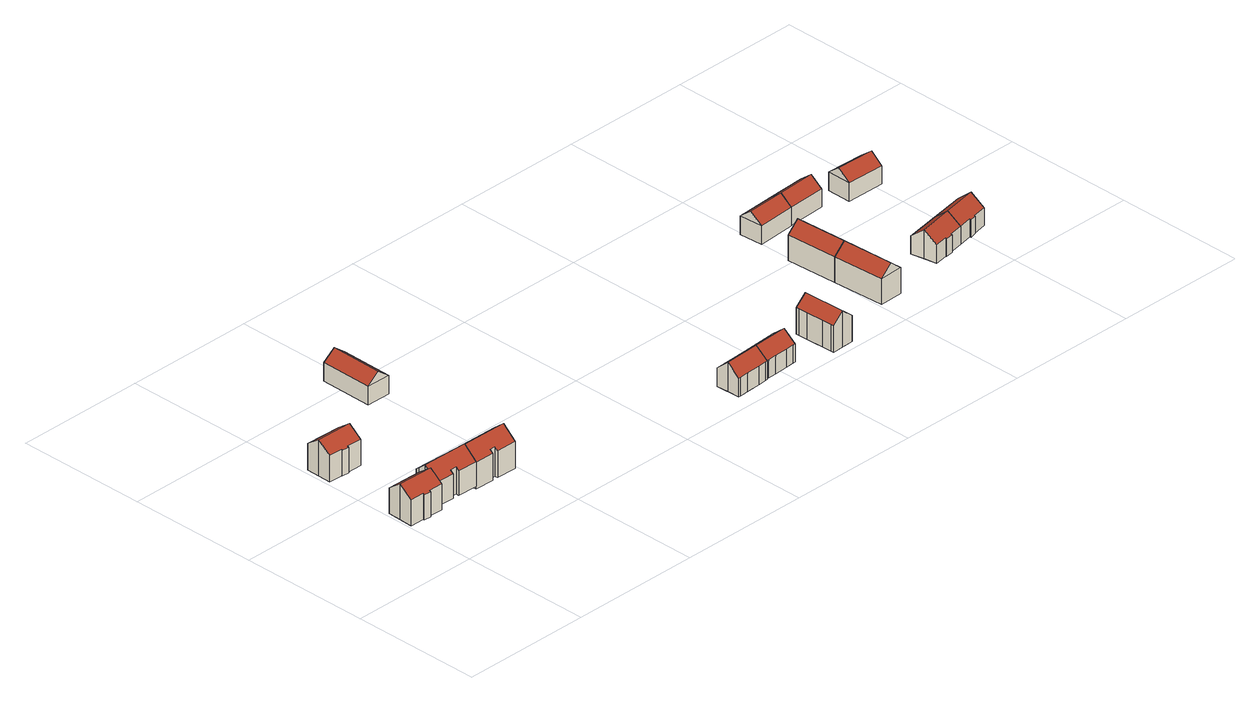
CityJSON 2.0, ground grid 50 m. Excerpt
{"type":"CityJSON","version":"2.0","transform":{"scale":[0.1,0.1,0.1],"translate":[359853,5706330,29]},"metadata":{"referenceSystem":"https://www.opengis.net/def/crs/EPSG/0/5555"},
"CityObjects":{
"building1":{"type":"Building","attributes":{"function":"31001_1010","yearOfConstruction":1959,"roofType":"3100","measuredHeight":13.57,"storeysAboveGround":3},"address":[{"countryName":"Germany","locality_type":"Town","localityName":"Essen","thoroughfare_type":"Street","thoroughfareNumber":"33","thoroughfareName":"An der Bergbrücke"}],"geometry":[{"type":"MultiSurface","lod":"2","boundaries":[[[0,1,2,3]],[[1,4,5,2]],[[4,6,7,5]],[[6,8,9,7]],[[8,10,11,9]],[[10,12,13,11]],[[12,14,15,13]],[[14,16,17,15]],[[16,18,19,17]],[[18,20,21,19]],[[20,0,3,21]],[[6,4,1,0,20,18,16,12]],[[12,10,8,6]],[[3,2,5,9,11,15,17,19,21]]],"semantics":{"surfaces":[{"type":"WallSurface"},{"type":"RoofSurface"},{"type":"GroundSurface"}],"values":[0,0,0,0,0,0,0,0,0,0,0,1,1,2]}}]},
"building2":{"type":"Building","attributes":{"function":"31001_1010","yearOfConstruction":1959,"roofType":"3100","measuredHeight":13.71,"storeysAboveGround":3},"address":[{"countryName":"Germany","locality_type":"Town","localityName":"Essen","thoroughfare_type":"Street","thoroughfareNumber":"39","thoroughfareName":"An der Bergbrücke"}],"geometry":[{"type":"MultiSurface","lod":"2","boundaries":[[[22,23,24,25]],[[23,26,27,24]],[[26,28,29,27]],[[28,30,31,29]],[[30,32,33,31]],[[32,34,35,33]],[[34,36,37,35]],[[36,38,39,37]],[[38,40,41,39]],[[40,42,43,41]],[[42,22,25,43]],[[34,32,30,28,26,23,22,40]],[[40,38,36,34]],[[25,24,27,29,31,33,37,39,43]]],"semantics":{"surfaces":[{"type":"WallSurface"},{"type":"RoofSurface"},{"type":"GroundSurface"}],"values":[0,0,0,0,0,0,0,0,0,0,0,1,1,2]}}]},
"building3":{"type":"Building","attributes":{"function":"31001_1010","yearOfConstruction":1959,"roofType":"3100","measuredHeight":13.58,"storeysAboveGround":3},"address":[{"countryName":"Germany","locality_type":"Town","localityName":"Essen","thoroughfare_type":"Street","thoroughfareNumber":"31","thoroughfareName":"An der Bergbrücke"}],"geometry":[{"type":"MultiSurface","lod":"2","boundaries":[[[44,45,46,47]],[[45,48,49,46]],[[48,50,51,49]],[[50,52,15,51]],[[52,53,54,15]],[[53,55,11,54]],[[55,56,57,11]],[[56,58,59,57]],[[58,60,61,59]],[[60,62,63,61]],[[62,44,47,63]],[[53,52,50,48,45,44,62,60]],[[60,58,56,53]],[[47,46,49,51,15,11,57,59,63]]],"semantics":{"surfaces":[{"type":"WallSurface"},{"type":"RoofSurface"},{"type":"GroundSurface"}],"values":[0,0,0,0,0,0,0,0,0,0,0,1,1,2]}}]},
"building4":{"type":"Building","attributes":{"function":"31001_1010","yearOfConstruction":1959,"roofType":"3100","measuredHeight":14.53,"storeysAboveGround":3},"address":[{"countryName":"Germany","locality_type":"Town","localityName":"Essen","thoroughfare_type":"Street","thoroughfareNumber":"29","thoroughfareName":"An der Bergbrücke"}],"geometry":[{"type":"MultiSurface","lod":"2","boundaries":[[[64,65,66,67]],[[65,68,69,66]],[[68,70,71,69]],[[70,72,73,71]],[[72,74,75,73]],[[74,76,77,75]],[[76,78,79,77]],[[78,80,81,79]],[[80,82,83,81]],[[82,64,67,83]],[[74,72,70,68,65,64,82,80]],[[80,78,76,74]],[[67,66,69,71,73,77,79,83]]],"semantics":{"surfaces":[{"type":"WallSurface"},{"type":"RoofSurface"},{"type":"GroundSurface"}],"values":[0,0,0,0,0,0,0,0,0,0,1,1,2]}}]},
"building5":{"type":"Building","attributes":{"function":"31001_1010","yearOfConstruction":1959,"roofType":"3100","measuredHeight":10.66,"storeysAboveGround":2},"address":[{"countryName":"Germany","locality_type":"Town","localityName":"Essen","thoroughfare_type":"Street","thoroughfareNumber":"41","thoroughfareName":"An der Bergbrücke"}],"geometry":[{"type":"Solid","lod":"2","boundaries":[[[[84,85,86,87]],[[85,88,89,86]],[[88,90,91,89]],[[90,84,87,91]],[[88,85,92]],[[84,90,93]],[[85,84,93,92]],[[90,88,92,93]],[[87,86,89,91]]]],"semantics":{"surfaces":[{"type":"WallSurface"},{"type":"RoofSurface"},{"type":"GroundSurface"}],"values":[[0,0,0,0,0,0,1,1,2]]}}]},
"building6":{"type":"Building","attributes":{"function":"31001_1010","yearOfConstruction":1961,"roofType":"3100","measuredHeight":11.03,"storeysAboveGround":3},"address":[{"countryName":"Germany","locality_type":"Town","localityName":"Essen","thoroughfare_type":"Street","thoroughfareNumber":"11","thoroughfareName":"Beckstr."}],"geometry":[{"type":"MultiSurface","lod":"2","boundaries":[[[94,95,96,97]],[[95,98,99,96]],[[98,100,101,99]],[[100,102,103,101]],[[102,104,105,103]],[[104,106,107,105]],[[106,108,109,107]],[[108,110,111,109]],[[110,112,113,111]],[[112,94,97,113]],[[108,106,104,102]],[[102,100,95,112,110,108]],[[97,99,101,105,107,111]]],"semantics":{"surfaces":[{"type":"WallSurface"},{"type":"RoofSurface"},{"type":"GroundSurface"}],"values":[0,0,0,0,0,0,0,0,0,0,1,1,2]}}]},
"building7":{"type":"Building","attributes":{"function":"31001_1010","yearOfConstruction":1961,"roofType":"3100","measuredHeight":10.92,"storeysAboveGround":3},"address":[{"countryName":"Germany","locality_type":"Town","localityName":"Essen","thoroughfare_type":"Street","thoroughfareNumber":"9","thoroughfareName":"Beckstr."}],"geometry":[{"type":"MultiSurface","lod":"2","boundaries":[[[114,115,116,117]],[[115,118,119,116]],[[118,110,120,119]],[[110,108,121,120]],[[108,106,122,121]],[[106,123,124,122]],[[123,125,126,124]],[[125,127,128,126]],[[127,129,130,128]],[[129,114,117,130]],[[125,123,106,108]],[[108,110,115,129,127,125]],[[117,119,120,122,124,128]]],"semantics":{"surfaces":[{"type":"WallSurface"},{"type":"RoofSurface"},{"type":"GroundSurface"}],"values":[0,0,0,0,0,0,0,0,0,0,1,1,2]}}]},
"building8":{"type":"Building","attributes":{"function":"31001_1010","yearOfConstruction":1961,"roofType":"3100","measuredHeight":13.65,"storeysAboveGround":3},"address":[{"countryName":"Germany","locality_type":"Town","localityName":"Essen","thoroughfare_type":"Street","thoroughfareNumber":"7","thoroughfareName":"Beckstr."}],"geometry":[{"type":"MultiSurface","lod":"2","boundaries":[[[131,132,133,134]],[[132,135,136,133]],[[135,137,138,136]],[[137,139,140,138]],[[139,141,142,140]],[[141,143,144,142]],[[143,145,146,144]],[[145,147,148,146]],[[147,149,150,148]],[[149,131,134,150]],[[141,139,135,131,149,147]],[[147,145,143,141]],[[134,136,140,144,146,150]]],"semantics":{"surfaces":[{"type":"WallSurface"},{"type":"RoofSurface"},{"type":"GroundSurface"}],"values":[0,0,0,0,0,0,0,0,0,0,1,1,2]}}]},
"building9":{"type":"Building","attributes":{"function":"31001_1010","yearOfConstruction":1958,"roofType":"3100","measuredHeight":13.65,"storeysAboveGround":3},"address":[{"countryName":"Germany","locality_type":"Town","localityName":"Essen","thoroughfare_type":"Street","thoroughfareNumber":"12","thoroughfareName":"Beckstr."}],"geometry":[{"type":"Solid","lod":"2","boundaries":[[[[151,152,153,154]],[[152,155,156,153]],[[155,157,158,156]],[[157,151,154,158]],[[155,152,159]],[[151,157,160]],[[152,151,160,159]],[[157,155,159,160]],[[154,153,156,158]]]],"semantics":{"surfaces":[{"type":"WallSurface"},{"type":"RoofSurface"},{"type":"GroundSurface"}],"values":[[0,0,0,0,0,0,1,1,2]]}}]},
"building10":{"type":"Building","attributes":{"function":"31001_1010","yearOfConstruction":1958,"roofType":"3100","measuredHeight":13.65,"storeysAboveGround":3},"address":[{"countryName":"Germany","locality_type":"Town","localityName":"Essen","thoroughfare_type":"Street","thoroughfareNumber":"14","thoroughfareName":"Beckstr."}],"geometry":[{"type":"Solid","lod":"2","boundaries":[[[[161,151,154,162]],[[151,157,158,154]],[[157,163,164,158]],[[163,161,162,164]],[[157,151,160]],[[161,163,165]],[[151,161,165,160]],[[163,157,160,165]],[[162,154,158,164]]]],"semantics":{"surfaces":[{"type":"WallSurface"},{"type":"RoofSurface"},{"type":"GroundSurface"}],"values":[[0,0,0,0,0,0,1,1,2]]}}]},
"building11":{"type":"Building","attributes":{"function":"31001_1010","yearOfConstruction":1957,"roofType":"3100","measuredHeight":10.59,"storeysAboveGround":2},"address":[{"countryName":"Germany","locality_type":"Town","localityName":"Essen","thoroughfare_type":"Street","thoroughfareNumber":"16","thoroughfareName":"Beckstr."}],"geometry":[{"type":"Solid","lod":"2","boundaries":[[[[166,167,168,169]],[[167,170,171,168]],[[170,172,173,171]],[[172,166,169,173]],[[170,167,174]],[[166,172,175]],[[167,166,175,174]],[[172,170,174,175]],[[169,168,171,173]]]],"semantics":{"surfaces":[{"type":"WallSurface"},{"type":"RoofSurface"},{"type":"GroundSurface"}],"values":[[0,0,0,0,0,0,1,1,2]]}}]},
"building12":{"type":"Building","attributes":{"function":"31001_1010","yearOfConstruction":1957,"roofType":"3100","measuredHeight":10.44,"storeysAboveGround":2},"address":[{"countryName":"Germany","locality_type":"Town","localityName":"Essen","thoroughfare_type":"Street","thoroughfareNumber":"18","thoroughfareName":"Beckstr."}],"geometry":[{"type":"Solid","lod":"2","boundaries":[[[[176,166,177,178]],[[166,172,179,177]],[[172,180,181,179]],[[180,176,178,181]],[[172,166,175]],[[176,180,182]],[[166,176,182,175]],[[180,172,175,182]],[[178,177,179,181]]]],"semantics":{"surfaces":[{"type":"WallSurface"},{"type":"RoofSurface"},{"type":"GroundSurface"}],"values":[[0,0,0,0,0,0,1,1,2]]}}]},
"building13":{"type":"Building","attributes":{"function":"31001_1010","yearOfConstruction":1958,"roofType":"3100","measuredHeight":10.96,"storeysAboveGround":2},"address":[{"countryName":"Germany","locality_type":"Town","localityName":"Essen","thoroughfare_type":"Street","thoroughfareNumber":"6","thoroughfareName":"Beckstr."}],"geometry":[{"type":"MultiSurface","lod":"2","boundaries":[[[183,184,185,186]],[[184,187,188,185]],[[187,189,190,188]],[[189,191,192,190]],[[191,193,194,192]],[[193,195,196,194]],[[195,197,198,196]],[[197,199,200,198]],[[199,201,202,200]],[[201,183,186,202]],[[197,195,193,191]],[[191,189,187,184,183,201,199,197]],[[186,185,188,190,194,196,200,202]]],"semantics":{"surfaces":[{"type":"WallSurface"},{"type":"RoofSurface"},{"type":"GroundSurface"}],"values":[0,0,0,0,0,0,0,0,0,0,1,1,2]}}]},
"building14":{"type":"Building","attributes":{"function":"31001_1010","yearOfConstruction":1958,"roofType":"3100","measuredHeight":10.85,"storeysAboveGround":2},"address":[{"countryName":"Germany","locality_type":"Town","localityName":"Essen","thoroughfare_type":"Street","thoroughfareNumber":"8","thoroughfareName":"Beckstr."}],"geometry":[{"type":"MultiSurface","lod":"2","boundaries":[[[203,204,205,206]],[[204,207,208,205]],[[207,199,209,208]],[[199,197,210,209]],[[197,195,211,210]],[[195,212,213,211]],[[212,214,215,213]],[[214,216,217,215]],[[216,218,219,217]],[[218,203,206,219]],[[214,212,195,197]],[[197,199,207,204,203,218,216,214]],[[206,205,208,209,211,213,217,219]]],"semantics":{"surfaces":[{"type":"WallSurface"},{"type":"RoofSurface"},{"type":"GroundSurface"}],"values":[0,0,0,0,0,0,0,0,0,0,1,1,2]}}]},
"building15":{"type":"Building","attributes":{"function":"31001_1010","yearOfConstruction":1957,"roofType":"3100","measuredHeight":10.47,"storeysAboveGround":2},"address":[{"countryName":"Germany","locality_type":"Town","localityName":"Essen","thoroughfare_type":"Street","thoroughfareNumber":"20","thoroughfareName":"Beckstr."}],"geometry":[{"type":"Solid","lod":"2","boundaries":[[[[220,221,222,223]],[[221,224,225,222]],[[224,226,227,225]],[[226,220,223,227]],[[224,221,228]],[[220,226,229]],[[221,220,229,228]],[[226,224,228,229]],[[223,222,225,227]]]],"semantics":{"surfaces":[{"type":"WallSurface"},{"type":"RoofSurface"},{"type":"GroundSurface"}],"values":[[0,0,0,0,0,0,1,1,2]]}}]}
},
"vertices":[
[55,253,109],[56,258,112],[56,258,14],[55,253,14],[2,259,112],[2,259,14],[3,310,150],[3,310,14],[4,361,112],[4,361,14],[139,358,112],[139,358,14],[139,307,150],[139,307,14],[138,280,129],[138,280,14],[138,256,112],[138,256,14],[84,257,112],[84,257,14],[84,252,109],[84,252,14],
[147,629,112],[89,630,112],[89,630,12],[147,629,12],[89,626,109],[89,626,12],[61,627,109],[61,627,12],[61,630,112],[61,630,12],[8,632,112],[8,632,12],[10,682,149],[10,682,12],[11,732,112],[11,732,12],[149,730,112],[149,730,12],[148,679,149],[148,679,12],[148,649,127],[148,649,12],
[237,278,106],[238,289,116],[238,289,14],[237,278,14],[213,289,116],[213,289,14],[213,278,106],[213,278,14],[138,280,106],[139,331,150],[139,331,14],[139,358,127],[140,372,116],[140,372,14],[317,369,116],[317,369,14],[317,328,150],[317,328,14],[316,276,106],[316,276,14],
[413,275,105],[413,287,115],[413,287,3],[413,275,3],[391,287,115],[391,287,3],[391,275,105],[391,275,3],[316,276,105],[316,276,3],[317,329,149],[317,329,3],[317,369,115],[317,369,3],[494,367,115],[494,367,3],[493,326,149],[493,326,3],[492,273,105],[492,273,3],
[505,1052,95],[502,850,95],[502,850,24],[505,1052,24],[409,851,95],[409,851,24],[412,1053,95],[412,1053,24],[455,851,131],[458,1052,131],
[1373,44,92],[1321,41,92],[1321,41,22],[1373,44,22],[1286,39,92],[1286,39,22],[1278,39,92],[1278,39,22],[1276,85,132],[1276,85,22],[1273,132,92],[1273,132,22],[1410,139,92],[1410,139,22],[1413,93,132],[1413,93,22],[1416,46,92],[1416,46,22],[1408,46,92],[1408,46,22],
[1508,52,92],[1458,49,92],[1458,49,23],[1508,52,23],[1424,47,92],[1424,47,23],[1416,46,23],[1413,93,23],[1410,139,23],[1546,147,92],[1546,147,23],[1548,100,132],[1548,100,23],[1551,54,92],[1551,54,23],[1543,54,92],[1543,54,23],
[1675,16,126],[1674,51,126],[1674,51,26],[1675,16,26],[1672,118,126],[1672,118,26],[1670,153,126],[1670,153,26],[1670,166,126],[1670,166,26],[1713,167,163],[1713,167,26],[1756,169,126],[1756,169,26],[1763,6,126],[1763,6,26],[1719,5,163],[1719,5,26],[1676,3,126],[1676,3,26],
[2067,296,124],[2078,95,124],[2078,95,27],[2067,296,27],[1987,91,124],[1987,91,27],[1976,292,124],[1976,292,27],[2032,93,164],[2022,294,164],
[2057,496,124],[2057,496,27],[1966,491,124],[1966,491,27],[2011,493,164],
[2118,625,99],[1972,616,99],[1972,616,29],[2118,625,29],[1967,707,99],[1967,707,29],[2113,715,99],[2113,715,29],[1969,662,135],[2116,670,135],
[2265,633,99],[2118,625,30],[2265,633,30],[2113,715,30],[2260,723,99],[2260,723,30],[2263,678,135],
[2363,144,97],[2333,139,97],[2333,139,31],[2363,144,31],[2332,142,100],[2332,142,31],[2282,133,100],[2282,133,31],[2273,182,141],[2273,182,31],[2263,231,100],[2263,231,31],[2398,256,100],[2398,256,31],[2407,207,141],[2407,207,31],[2416,157,100],[2416,157,31],[2362,147,100],[2362,147,31],
[2494,168,97],[2469,163,97],[2469,163,32],[2494,168,32],[2468,167,100],[2468,167,32],[2416,157,32],[2407,207,32],[2398,256,32],[2530,281,100],[2530,281,32],[2539,231,141],[2539,231,32],[2548,181,100],[2548,181,32],[2494,171,99],[2494,171,32],
[2348,683,103],[2496,680,103],[2496,680,34],[2348,683,34],[2494,588,103],[2494,588,34],[2347,590,103],[2347,590,34],[2495,634,139],[2347,637,139]
]}
